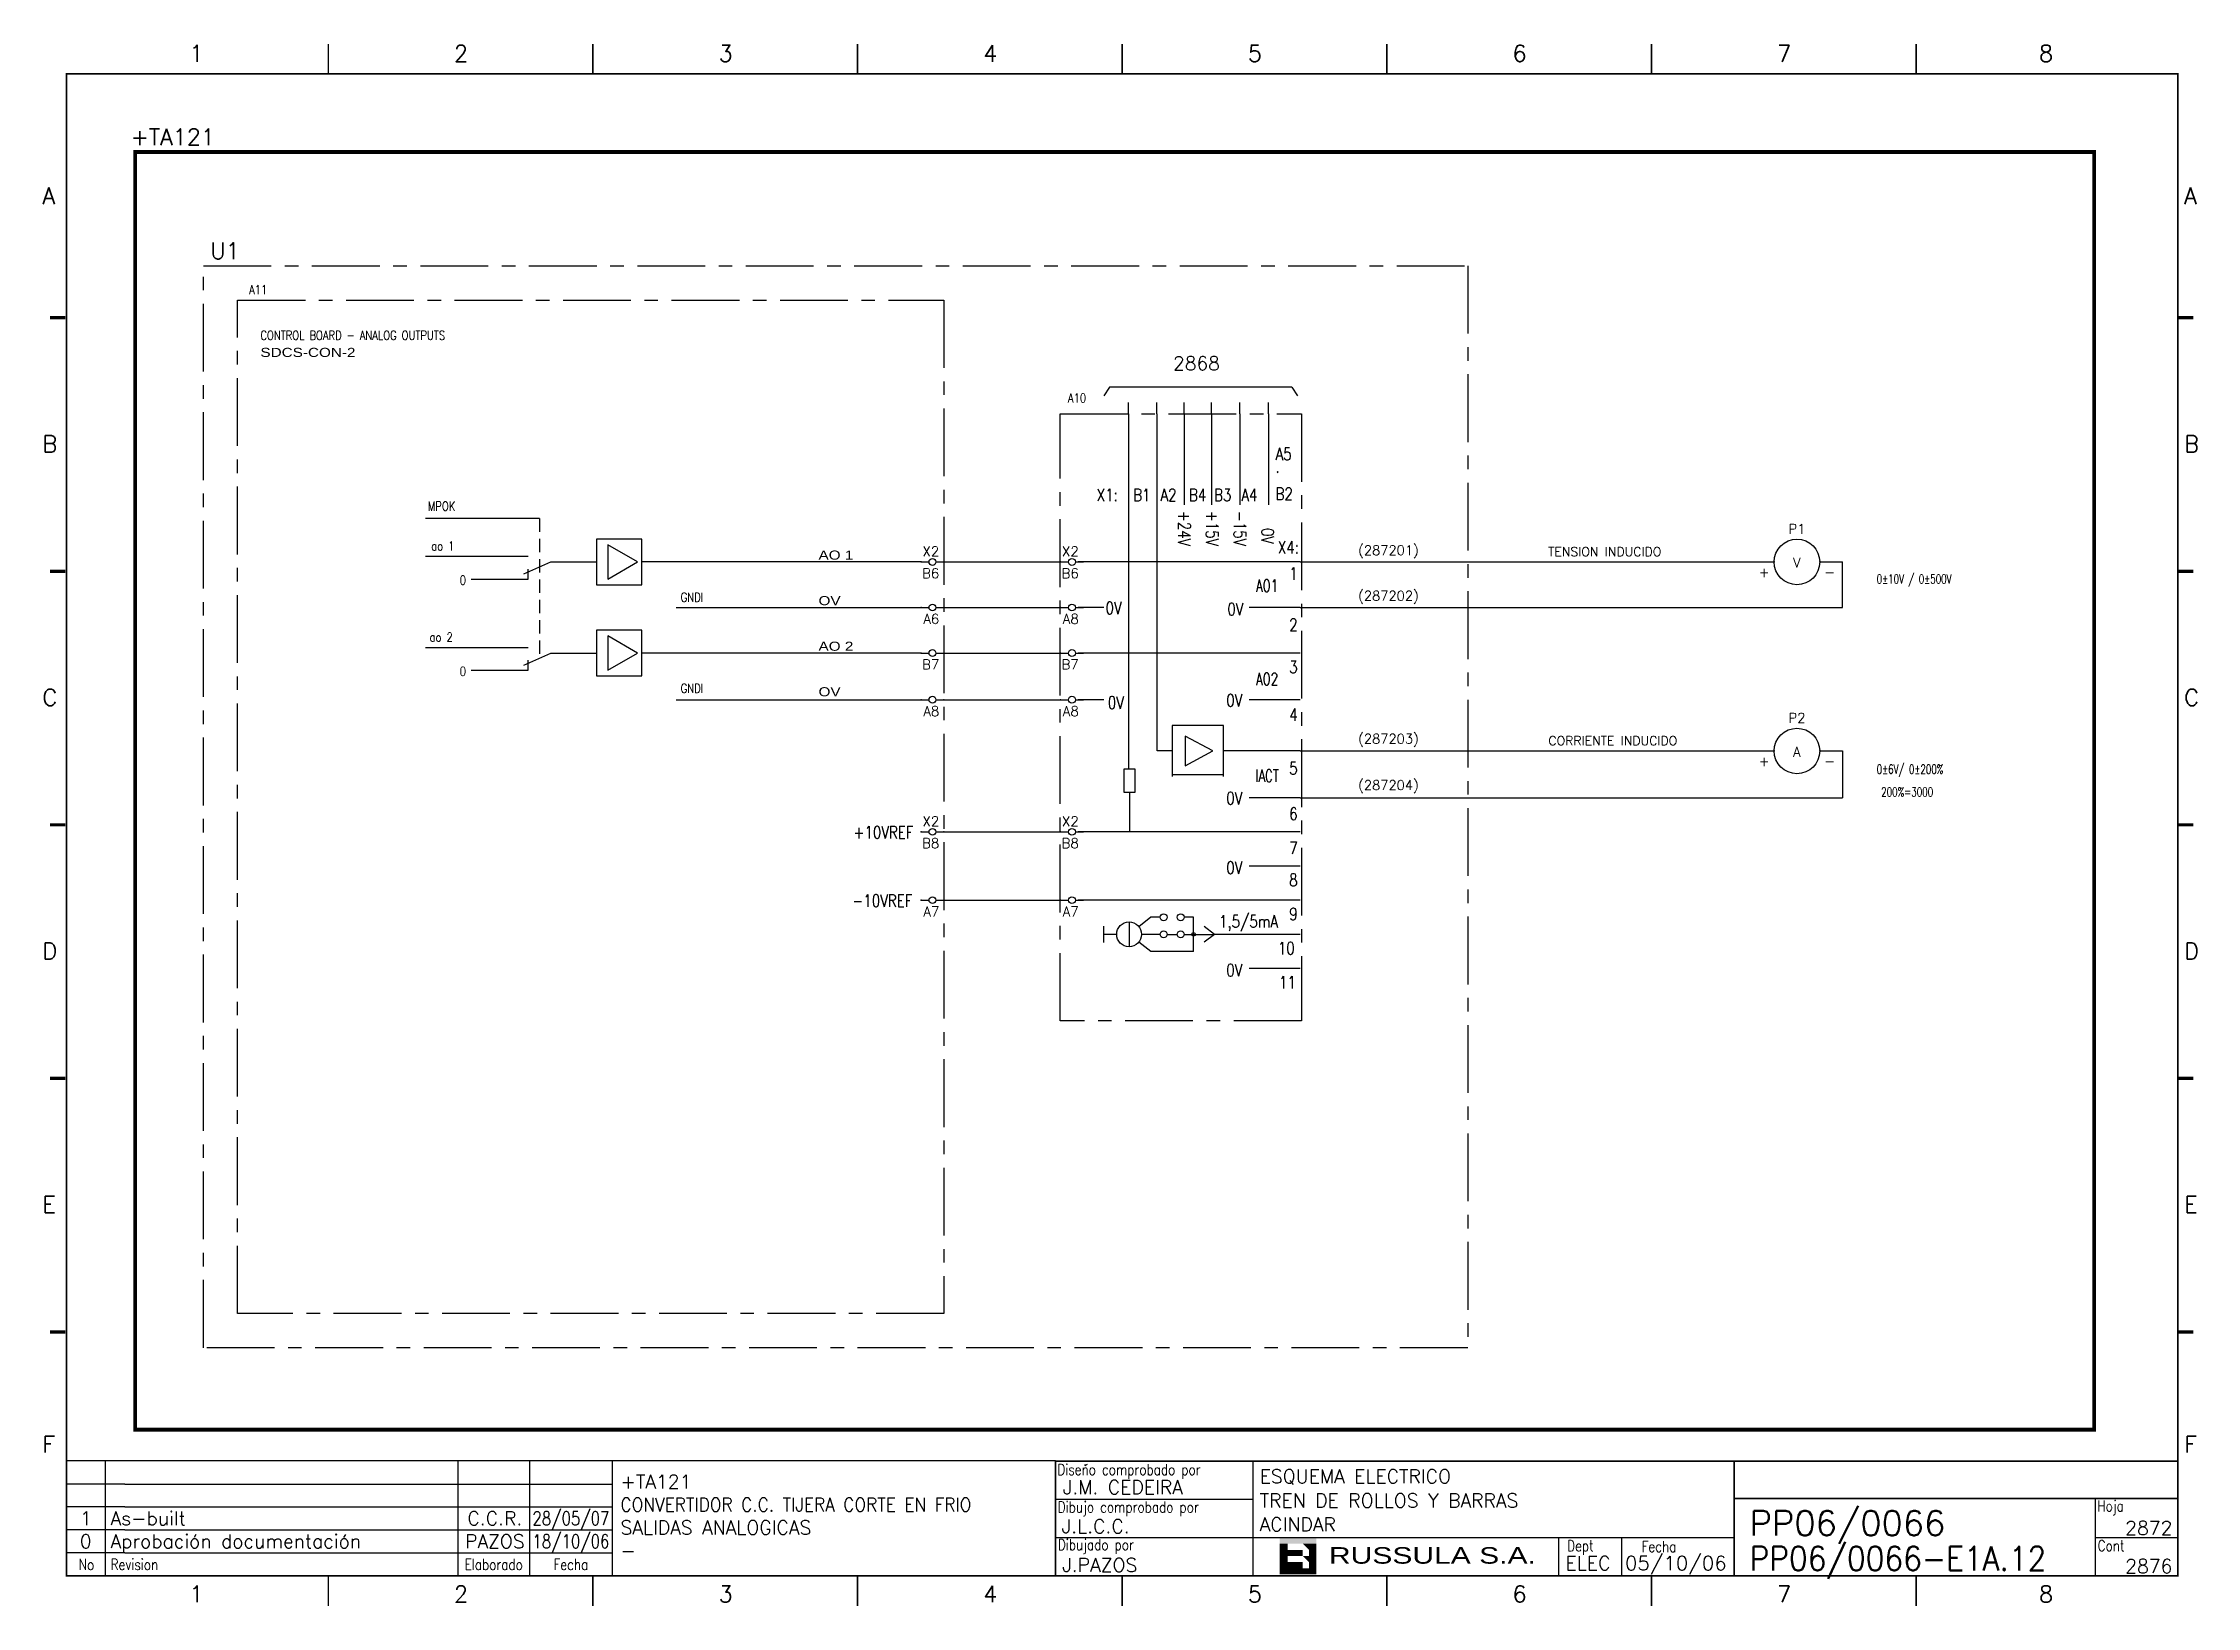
# Model space of a CAD drawing. Extents: x 415 to 812, y 5 to 293.
import ezdxf
from ezdxf.enums import TextEntityAlignment as Align

# ---------------------------------------------------------------- set-up
doc = ezdxf.new("R2010")
doc.units = 0
doc.header["$LTSCALE"] = 10
doc.header["$MEASUREMENT"] = 0
for name, pattern in [('CENTER', [2, 1.25, -0.25, 0.25, -0.25]), ('DASHDOT', [1, 0.5, -0.25, 0, -0.25]), ('HIDDEN', [0.375, 0.25, -0.125])]:
    doc.linetypes.add(name, pattern=pattern)
doc.layers.get('0').update_dxf_attribs({"linetype": 'CONTINUOUS'})
for name, color, linetype in [('$TYP', 7, 'CONTINUOUS'), ('1', 7, 'CONTINUOUS'), ('10', 5, 'CONTINUOUS'), ('2', 7, 'CONTINUOUS'), ('25', 3, 'CONTINUOUS'), ('25KT', 4, 'HIDDEN'), ('25PK', 4, 'CENTER'), ('35', 2, 'CONTINUOUS'), ('8', 1, 'CONTINUOUS'), ('9', 6, 'CONTINUOUS'), ('DIBUJO', 7, 'CONTINUOUS'), ('NODE', 7, 'CONTINUOUS')]:
    doc.layers.add(name, color=color, linetype=linetype)
doc.styles.add('ABBSTYLE', font='ROMANS.SHX', dxfattribs={"width": 0.8})
doc.styles.add('HELV', font='HELV.SHX')
doc.styles.add('HELVETICA', font='HELV.SHX')
doc.styles.add('LABEL', font='SIMPLEX', dxfattribs={"width": 0.8, "height": 4})
doc.styles.add('ROMANS', font='ROMANS.SHX')
doc.styles.get("Standard").update_dxf_attribs({"font": 'simplex'})

# ---------------------------------------------------------------- blocks, each defined once
blk = doc.blocks.new('NOD', base_point=(237.5, 170))
at = {"layer": 'NODE'}
blk.add_point((237.5, 170), dxfattribs=at)
blk = doc.blocks.new('$$PLR12C')
for p, q in [((-2.5, 0), (-0.75, 0)), ((0.75, 0), (2.5, 0))]:
    blk.add_line(p, q)
at = {"layer": '2'}
blk.add_circle((0, 0), 0.75, dxfattribs=at)
for p in [(-2.5, 0), (2.5, 0)]:
    blk.add_blockref('NOD', p, dxfattribs=at)
at = {"layer": '8'}
blk.add_attdef('*A', text='', height=2.15, dxfattribs=at).set_placement((1.5, -3.575), align=Align.RIGHT)
at = {"layer": '9'}
blk.add_attdef('ID', text='', height=2.15, dxfattribs=at).set_placement((1.5, 1.25), align=Align.RIGHT)
blk = doc.blocks.new('AMP')
at = {"layer": '35'}
for p, q in [((0, 5), (0, -5)), ((10, 5), (0, 5)), ((10, -5), (10, 5)), ((0, -5), (10, -5))]:
    blk.add_line(p, q, dxfattribs=at)
blk.add_lwpolyline([(7.5, -3.75), (7.5, 3.75), (1, 0)], close=True, dxfattribs=at)
blk = doc.blocks.new('newcajec')
at = {"layer": '1'}
for p, q in [((179.4, 20.85), (0.13, 20.85)), ((7, 20.85), (7, 0)), ((71, 20.85), (71, 0)), ((84, 20.85), (84, 0.09)), ((99, 20.85), (99, 0)), ((184.64, 20.18), (184.81, 20.01)), ((184.81, 20.01), (185.18, 20.25)), ((215.2, 20.8), (215.2, 0)), ((10.6, 16.64), (0, 16.64)), ((10.6, 16.64), (99, 16.64)), ((10.6, 12.48), (0, 12.48)), ((10.6, 12.48), (99, 12.48)), ((179.4, 13.87), (215.2, 13.87)), ((368, 14.06), (368, 0)), ((10.6, 8.32), (0, 8.32)), ((10.6, 8.32), (99, 8.32)), ((10.6, 4.16), (0, 4.16)), ((10.6, 4.16), (99, 4.16)), ((179.4, 6.93), (267.63, 6.93)), ((267.63, 6.93), (302.5, 6.93)), ((270.63, 6.91), (270.63, 0)), ((282.07, 6.93), (282.07, 0)), ((368, 6.93), (383, 6.93))]:
    blk.add_line(p, q, dxfattribs=at)
for points in [[(47.5, 272.5, 0.3, 0.3, 0), (47.5, 277.91, 0.3, 0.3, 0)], [(95.5, 272.5, 0.3, 0.3, 0), (95.5, 277.91, 0.3, 0.3, 0)], [(143.5, 272.5, 0.3, 0.3, 0), (143.5, 277.91, 0.3, 0.3, 0)], [(191.5, 272.5, 0.3, 0.3, 0), (191.5, 277.91, 0.3, 0.3, 0)], [(239.5, 272.5, 0.3, 0.3, 0), (239.5, 277.91, 0.3, 0.3, 0)], [(287.5, 272.5, 0.3, 0.3, 0), (287.5, 277.91, 0.3, 0.3, 0)], [(335.5, 272.5, 0.3, 0.3, 0), (335.5, 277.91, 0.3, 0.3, 0)], [(-2.99, 228.23, 0.6, 0.6, 0), (-0.18, 228.23, 0.6, 0.6, 0)], [(383.01, 228.23, 0.6, 0.6, 0), (385.82, 228.23, 0.6, 0.6, 0)], [(-2.99, 182.23, 0.6, 0.6, 0), (-0.18, 182.23, 0.6, 0.6, 0)], [(383.01, 182.23, 0.6, 0.6, 0), (385.82, 182.23, 0.6, 0.6, 0)], [(-2.99, 136.23, 0.6, 0.6, 0), (-0.18, 136.23, 0.6, 0.6, 0)], [(383.01, 136.23, 0.6, 0.6, 0), (385.82, 136.23, 0.6, 0.6, 0)], [(-2.99, 90.23, 0.6, 0.6, 0), (-0.18, 90.23, 0.6, 0.6, 0)], [(383.01, 90.23, 0.6, 0.6, 0), (385.82, 90.23, 0.6, 0.6, 0)], [(-2.99, 44.23, 0.6, 0.6, 0), (-0.18, 44.23, 0.6, 0.6, 0)], [(383.01, 44.23, 0.6, 0.6, 0), (385.82, 44.23, 0.6, 0.6, 0)], [(383, 20.8, 0.3, 0.3, 0), (179.4, 20.8, 0.3, 0.3, 0), (179.4, 0, 0.3, 0.3, 0)], [(302.5, 20.8, 0.3, 0.3, 0), (302.5, 0, 0.3, 0.3, 0)], [(302.5, 14, 0.3, 0.3, 0), (383, 14, 0.3, 0.3, 0)], [(47.5, -5.5, 0.3, 0.3, 0), (47.5, -0.09, 0.3, 0.3, 0)], [(95.5, -5.5, 0.3, 0.3, 0), (95.5, -0.09, 0.3, 0.3, 0)], [(143.5, -5.5, 0.3, 0.3, 0), (143.5, -0.09, 0.3, 0.3, 0)], [(191.5, -5.5, 0.3, 0.3, 0), (191.5, -0.09, 0.3, 0.3, 0)], [(239.5, -5.5, 0.3, 0.3, 0), (239.5, -0.09, 0.3, 0.3, 0)], [(287.5, -5.5, 0.3, 0.3, 0), (287.5, -0.09, 0.3, 0.3, 0)], [(335.5, -5.5, 0.3, 0.3, 0), (335.5, -0.09, 0.3, 0.3, 0)]]:
    blk.add_lwpolyline(points, format="xyseb", dxfattribs=at)
at = {"layer": '1', "const_width": 0.3}
blk.add_lwpolyline([(0, 0), (0, 272.5), (383, 272.5), (383, 0)], close=True, dxfattribs=at)
at = {"layer": '2', "color": 14}
for p, q in [((221.42, 4.69), (221.42, 5.81)), ((221.42, 2.47), (221.42, 3.58))]:
    blk.add_line(p, q, dxfattribs=at)
for points in [[(220.05, 5.81), (220.05, 6.92), (226.74, 5.81), (226.74, 6.92)], [(221.42, 2.47), (220.05, 2.47), (221.42, 5.81), (220.05, 5.81)], [(221.42, 4.69), (224.25, 4.69), (221.42, 3.58), (224.25, 3.58)], [(224.25, 5.81), (225.37, 5.81), (225.37, 4.69)], [(225.37, 5.81), (226.74, 5.81), (225.37, 1.35), (226.74, 1.35)], [(224.25, 0.24), (224.25, 2.47), (220.05, 0.24), (220.05, 2.47)], [(224.25, 3.58), (225.37, 3.58), (225.37, 2.47)], [(226.74, 1.35), (226.74, 0.24), (224.25, 1.35), (224.25, 0.24)]]:
    blk.add_solid(points, dxfattribs=at)
at = {"layer": '1', "style": 'ROMANS'}
for s, p in [('1', (22.29, 274.68)), ('2', (70.29, 274.68)), ('3', (118.29, 274.68)), ('4', (166.29, 274.68)), ('5', (214.29, 274.68)), ('6', (262.29, 274.68)), ('7', (310.29, 274.68)), ('8', (357.79, 274.68)), ('A', (-4.37, 248.84)), ('A', (384.13, 248.84)), ('B', (-4.37, 203.84)), ('B', (384.13, 203.84)), ('C', (-4.37, 157.84)), ('C', (384.13, 157.84)), ('D', (-4.37, 111.84)), ('D', (384.13, 111.84)), ('E', (-4.37, 65.84)), ('E', (384.13, 65.84)), ('F', (-4.37, 22.34)), ('F', (384.13, 22.34)), ('1', (22.29, -4.82)), ('2', (70.29, -4.82)), ('3', (118.29, -4.82)), ('4', (166.29, -4.82)), ('5', (214.29, -4.82)), ('6', (262.29, -4.82)), ('7', (310.29, -4.82)), ('8', (357.79, -4.82))]:
    blk.add_text(s, height=3, dxfattribs=at).set_placement(p)
at = {"layer": '1', "style": 'LABEL', "width": 0.8}
for s, p in [('Diseno comprobado por', (179.73, 18.27)), ('Dibujo comprobado por', (179.81, 11.47)), ('Hoja', (368.38, 11.66)), ('Dibujado por', (179.83, 4.64)), ('Fecha', (285.71, 4.3)), ('Cont', (368.43, 4.46)), ('No', (2.23, 1.05)), ('Revision', (8, 1.05))]:
    blk.add_text(s, height=2, dxfattribs=at).set_placement(p)
for s, p in [('Dept', (274.61, 4.44)), ('Elaborado', (77.5, 1.05)), ('Fecha', (91.5, 1.05))]:
    blk.add_text(s, height=2, dxfattribs=at).set_placement(p, align=Align.CENTER)
at = {"layer": '10', "style": 'ROMANS'}
for tag, p in [('REV41', (3.5, 18.74)), ('REV43', (77.7, 18.74)), ('REV31', (3.5, 14.58)), ('REV33', (77.7, 14.58)), ('REV21', (3.5, 10.42)), ('REV23', (77.7, 10.42)), ('REV11', (3.5, 6.27)), ('REV13', (77.7, 6.27))]:
    blk.add_attdef(tag, text='', height=2.5, dxfattribs=at).set_placement(p, align=Align.MIDDLE)
for tag, p, height in [('REV42', (8, 17.49), 2.5), ('REV32', (8, 13.33), 2.5), ('SHEETNAME1', (100.5, 15.83), 2.5), ('DESIGNCHECK', (180.74, 14.83), 2.5), ('DOCUMENTTYPE', (216.43, 16.8), 2.5), ('NOTA', (305.32, 15.8), 3), ('SHEETNAME2', (100.5, 11.67), 2.5), ('OBJECT', (216.43, 12.4), 2.5), ('ORDER', (305.32, 7.3), 4.5), ('REV22', (8, 9.17), 2.5), ('SHEETNAME3', (100.5, 7.51), 2.5), ('DRAWINGCHECK', (180.53, 7.71), 2.5), ('CUSTOMER', (216.43, 8.08), 2.5), ('REV12', (8, 5.01), 2.5), ('SHEETNAME4', (100.5, 3.35), 2.5), ('DOCUMENT_ID', (305.32, 0.93), 4.4), ('USER', (180.63, 0.71), 2.5), ('DEPARTMENT', (271.93, 1.05), 2.5)]:
    blk.add_attdef(tag, p, '', height=height, dxfattribs=at)
for tag, width, p, p2 in [('REV44', 1.221199, (84.53, 17.49), (98.48, 17.49)), ('REV34', 1.221199, (84.53, 13.33), (98.48, 13.33)), ('REV24', 1.221199, (84.53, 9.17), (98.48, 9.17)), ('REV14', 1.221199, (84.53, 5.01), (98.48, 5.01)), ('CREATED2', 7.039915, (282.71, 1.05), (301.14, 1.05))]:
    blk.add_attdef(tag, text='', height=2.5, dxfattribs=dict(at, width=width)).set_placement(p, p2, align=Align.FIT)
for tag, p in [('SHEET', (382, 7.43)), ('NEXTSHEET', (382, 0.5))]:
    blk.add_attdef(tag, text='', height=2.5, dxfattribs=at).set_placement(p, align=Align.RIGHT)
at = {"layer": 'DIBUJO', "color": 14, "style": 'HELVETICA', "width": 1.3}
blk.add_text('RUSSULA S.A.', height=3, dxfattribs=at).set_placement((229, 2.19))
blk = doc.blocks.new('$080101')
at = {"layer": '2'}
blk.add_circle((5, 0), 5, dxfattribs=at)
for p in [(0, 0), (10, 0)]:
    blk.add_blockref('NOD', p, dxfattribs=at)
at = {"layer": '$TYP', "flags": 3}
blk.add_attdef('TYP', text='', height=2.15, dxfattribs=at).set_placement((5, -8.75), align=Align.CENTER)
at = {"layer": '8'}
blk.add_attdef('1A', text='', height=2.15, dxfattribs=at).set_placement((-1, -3.325), align=Align.RIGHT)
blk.add_attdef('2A', (11, -3.325), '', height=2.15, dxfattribs=at)
at = {"layer": '9'}
for tag, p in [('ID', (5, 6.175)), ('FUNK', (5, -1.25))]:
    blk.add_attdef(tag, text='', height=2.15, dxfattribs=at).set_placement(p, align=Align.CENTER)

msp = doc.modelspace()

# ---------------------------------------------------------------- linework, layer by layer
at = {"layer": '2', "color": 3}
for p, q in [((615.2, 224.85), (615.2, 226.95)), ((620.45, 224.85), (620.45, 226.95)), ((625.49, 224.85), (625.49, 226.95)), ((630.53, 224.85), (630.53, 226.95)), ((635.78, 224.85), (635.78, 226.95)), ((641.03, 224.85), (641.03, 226.95)), ((615.2, 224.85), (615.2, 159.33)), ((620.45, 224.85), (620.45, 162.69)), ((625.49, 224.85), (625.49, 208.05)), ((630.53, 224.85), (630.53, 208.05)), ((635.78, 224.85), (635.78, 208.05)), ((641.03, 224.85), (641.03, 208.05))]:
    msp.add_line(p, q, dxfattribs=at)
at = {"layer": '2', "color": 4, "linetype": 'CENTER'}
for p, q in [((602.6, 224.85), (647.12, 224.85)), ((602.6, 112.92), (602.6, 224.85)), ((647.12, 224.85), (647.12, 112.92)), ((647.12, 112.92), (602.6, 112.92))]:
    msp.add_line(p, q, dxfattribs=at)
at = {"layer": '2', "color": 7}
for p, q in [((580.13, 197.55), (602.7, 197.55)), ((646.91, 197.55), (734.27, 197.55)), ((742.67, 197.55), (746.87, 197.55)), ((746.87, 189.15), (746.87, 197.55)), ((580.13, 189.15), (602.7, 189.15)), ((646.91, 189.15), (746.87, 189.15)), ((580.13, 180.75), (602.7, 180.75)), ((580.13, 172.14), (602.7, 172.14)), ((646.91, 162.69), (690.13, 162.69)), ((690.13, 162.69), (734.27, 162.69)), ((742.67, 162.69), (746.87, 162.69)), ((746.87, 162.69), (746.87, 154.08)), ((646.91, 154.08), (746.87, 154.08)), ((580.13, 147.78), (602.7, 147.78)), ((580.13, 135.18), (602.7, 135.18))]:
    msp.add_line(p, q, dxfattribs=at)
at = {"layer": '2', "color": 3, "linetype": 'DASHDOT'}
msp.add_lwpolyline([(432.08, 273.15, 0.706, 0.706, 0), (793.28, 273.15, 0.706, 0.706, 0), (793.28, 37.53, 0.706, 0.706, 0), (432.08, 37.53, 0.706, 0.706, 0), (432.08, 273.15, 0.706, 0.706, 0)], format="xyseb", dxfattribs=at)
at = {"layer": '25'}
for p, q in [((611.73, 229.78), (610.68, 228.21)), ((645.33, 229.78), (611.73, 229.78)), ((645.33, 229.78), (646.38, 228.21)), ((646.91, 197.55), (605.96, 197.55)), ((610.68, 189.15), (605.96, 189.15)), ((646.91, 189.15), (637.46, 189.15)), ((646.91, 180.75), (605.96, 180.75)), ((610.68, 172.14), (605.96, 172.14)), ((646.91, 172.14), (637.46, 172.14)), ((623.28, 167.41), (623.28, 157.96)), ((632.73, 167.41), (623.28, 167.41)), ((632.73, 157.96), (632.73, 167.41)), ((625.65, 165.44), (625.65, 159.93)), ((630.76, 162.69), (625.65, 165.44)), ((614.42, 159.37), (616.39, 159.37)), ((614.42, 155.04), (614.42, 159.37)), ((616.39, 159.37), (616.39, 155.04)), ((623.28, 162.69), (620.53, 162.69)), ((625.65, 159.93), (630.76, 162.69)), ((646.91, 162.69), (632.73, 162.69)), ((616.39, 155.04), (614.42, 155.04)), ((615.41, 155.04), (615.41, 147.78)), ((623.28, 158.38), (632.73, 158.38)), ((646.91, 154.08), (637.46, 154.08)), ((646.91, 147.78), (605.96, 147.78)), ((646.91, 141.48), (637.46, 141.48)), ((646.91, 135.18), (605.96, 135.18)), ((615.34, 131.17), (615.34, 126.59)), ((619.35, 132.03), (617.14, 130.29)), ((621.08, 132.03), (619.35, 132.03)), ((627.22, 132.03), (625.49, 132.03)), ((627.22, 125.73), (627.22, 132.03)), ((610.62, 130.38), (610.62, 127.38)), ((613.05, 128.88), (610.62, 128.88)), ((619.35, 125.73), (617.14, 127.46)), ((621.08, 128.88), (617.63, 128.88)), ((622.34, 128.88), (624.23, 128.88)), ((625.49, 128.88), (631.1, 128.88)), ((631.1, 128.88), (629.19, 130.35)), ((631.1, 128.88), (629.19, 127.41)), ((646.91, 128.88), (631.1, 128.88)), ((627.22, 125.73), (619.35, 125.73)), ((646.91, 122.58), (637.46, 122.58))]:
    msp.add_line(p, q, dxfattribs=at)
for centre, radius in [((615.34, 128.88), 2.29), ((621.71, 132.03), 0.63), ((624.86, 132.03), 0.63), ((621.71, 128.88), 0.63), ((624.86, 128.88), 0.63)]:
    msp.add_circle(centre, radius, dxfattribs=at)
at = {"layer": '25KT', "color": 7}
msp.add_line((506.63, 205.58), (506.63, 179.7), dxfattribs=at)
at = {"layer": '25PK'}
for p, q in [((444.68, 252.15), (677.78, 252.15)), ((444.68, 52.65), (444.68, 252.15)), ((677.78, 252.15), (677.78, 52.65)), ((450.98, 58.95), (450.98, 245.85)), ((450.98, 245.85), (581.18, 245.85)), ((581.18, 245.85), (581.18, 58.95)), ((581.18, 58.95), (450.98, 58.95)), ((677.78, 52.65), (444.68, 52.65))]:
    msp.add_line(p, q, dxfattribs=at)
at = {"layer": '35', "color": 7}
for p, q in [((506.63, 205.58), (485.63, 205.58)), ((485.63, 198.6), (504.53, 198.6)), ((503.73, 195.34), (508.73, 197.55)), ((504.53, 194.4), (504.53, 196.23)), ((508.73, 197.55), (517.13, 197.55)), ((576.98, 197.55), (525.53, 197.55)), ((494.03, 194.4), (504.53, 194.4)), ((531.83, 189.15), (576.98, 189.15)), ((485.63, 181.8), (504.53, 181.8)), ((503.73, 178.54), (508.73, 180.75)), ((504.53, 177.6), (504.53, 179.43)), ((508.73, 180.75), (517.13, 180.75)), ((576.98, 180.75), (525.53, 180.75)), ((494.03, 177.6), (504.53, 177.6)), ((531.83, 172.14), (576.98, 172.14))]:
    msp.add_line(p, q, dxfattribs=at)
at = {"layer": '35'}
msp.add_circle((627.22, 128.88), 0.335, dxfattribs=at)

# ---------------------------------------------------------------- block references
at = {"layer": '2', "color": 7}
ref = msp.add_blockref('newcajec', (419.42, 10.6), dxfattribs=dict(at, xscale=1.016442892079965, yscale=1.016442892079993, zscale=1.01644289208))
ref.add_attrib('REV24', '28/05/07', dxfattribs={"layer": '10', "height": 2.541, "style": 'ROMANS', "width": 0.728168}).set_placement((505.33, 19.92), (519.52, 19.92), align=Align.FIT)
ref.add_attrib('SHEETNAME3', 'SALIDAS ANALOGICAS', (521.57, 18.22), dxfattribs={"layer": '10', "height": 2.5411, "style": 'ROMANS'})
ref.add_attrib('SHEETNAME2', 'CONVERTIDOR C.C. TIJERA CORTE EN FRIO', (521.57, 22.45), dxfattribs={"layer": '10', "height": 2.5411, "style": 'ROMANS', "width": 0.9})
ref.add_attrib('SHEETNAME1', '+TA121', (521.57, 26.68), dxfattribs={"layer": '10', "height": 2.541, "style": 'ROMANS'})
ref.add_attrib('USER', 'J.PAZOS', (603.02, 11.32), dxfattribs={"layer": '10', "height": 2.541, "style": 'ROMANS'})
ref.add_attrib('DRAWINGCHECK', 'J.L.C.C.', (602.92, 18.44), dxfattribs={"layer": '10', "height": 2.541, "style": 'ROMANS'})
ref.add_attrib('DESIGNCHECK', 'J.M. CEDEIRA', (603.13, 25.67), dxfattribs={"layer": '10', "height": 2.5411, "style": 'ROMANS'})
ref.add_attrib('REV22', 'As-built', (427.55, 19.92), dxfattribs={"layer": '10', "height": 2.541, "style": 'ROMANS'})
ref.add_attrib('REV12', 'Aprobación documentación', (427.55, 15.69), dxfattribs={"layer": '10', "height": 2.5411, "style": 'ROMANS'})
ref.add_attrib('REV21', '1', dxfattribs={"layer": '10', "height": 2.54, "style": 'ROMANS'}).set_placement((422.98, 21.19), align=Align.MIDDLE)
ref.add_attrib('REV11', '0', dxfattribs={"layer": '10', "height": 2.54, "style": 'ROMANS'}).set_placement((422.98, 16.96), align=Align.MIDDLE)
ref.add_attrib('SHEETNAME4', '-', (521.57, 14), dxfattribs={"layer": '10', "height": 2.54, "style": 'ROMANS'})
ref.add_attrib('REV14', '18/10/06', dxfattribs={"layer": '10', "height": 2.541, "style": 'ROMANS', "width": 0.728168}).set_placement((505.33, 15.69), (519.52, 15.69), align=Align.FIT)
ref.add_attrib('REV23', 'C.C.R.', dxfattribs={"layer": '10', "height": 2.541, "style": 'ROMANS'}).set_placement((498.4, 21.19), align=Align.MIDDLE)
ref.add_attrib('REV13', 'PAZOS', dxfattribs={"layer": '10', "height": 2.541, "style": 'ROMANS'}).set_placement((498.4, 16.96), align=Align.MIDDLE)
ref.add_attrib('DOCUMENT_ID', 'PP06/0066-E1A.12', (729.76, 11.55), dxfattribs={"layer": '10', "height": 4.4723, "style": 'ROMANS', "width": 0.9})
ref.add_attrib('ORDER', 'PP06/0066', (729.76, 18.02), dxfattribs={"layer": '10', "height": 4.574, "style": 'ROMANS'})
ref.add_attrib('CUSTOMER', 'ACINDAR', (639.41, 18.81), dxfattribs={"layer": '10', "height": 2.541, "style": 'ROMANS'})
ref.add_attrib('OBJECT', 'TREN DE ROLLOS Y BARRAS', (639.41, 23.2), dxfattribs={"layer": '10', "height": 2.5411, "style": 'ROMANS'})
ref.add_attrib('DOCUMENTTYPE', 'ESQUEMA ELECTRICO', (639.41, 27.67), dxfattribs={"layer": '10', "height": 2.5411, "style": 'ROMANS'})
ref.add_attrib('CREATED2', '05/10/06', dxfattribs={"layer": '10', "height": 2.541, "style": 'ROMANS', "width": 0.961976}).set_placement((706.77, 11.66), (725.51, 11.66), align=Align.FIT)
ref.add_attrib('DEPARTMENT', 'ELEC', (695.82, 11.66), dxfattribs={"layer": '10', "height": 2.541, "style": 'ROMANS'})
ref.add_attrib('NEXTSHEET', '2876', dxfattribs={"layer": '10', "height": 2.541, "style": 'ROMANS'}).set_placement((807.7, 11.1), align=Align.RIGHT)
ref.add_attrib('SHEET', '2872', dxfattribs={"layer": '10', "height": 2.541, "style": 'ROMANS'}).set_placement((807.7, 18.15), align=Align.RIGHT)
at = {"layer": '2', "color": 7, "yscale": 0.839999999999975, "zscale": 0.84}
for name, p, xscale, values in [('$080101', (734.27, 197.55), 0.8400000000000318, {'FUNK': 'V', 'ID': 'P1', '1A': '+', '2A': '-'}), ('$$PLR12C', (579.08, 197.55), 0.839999999999975, {'ID': 'X2', '*A': 'B6'}), ('$$PLR12C', (604.8, 197.55), 0.839999999999975, {'ID': 'X2', '*A': 'B6'}), ('$$PLR12C', (579.08, 189.15), 0.839999999999975, {'*A': 'A6'}), ('$$PLR12C', (604.8, 189.15), 0.839999999999975, {'*A': 'A8'}), ('$$PLR12C', (579.08, 180.75), 0.839999999999975, {'*A': 'B7'}), ('$$PLR12C', (604.8, 180.75), 0.839999999999975, {'*A': 'B7'}), ('$$PLR12C', (579.08, 172.14), 0.839999999999975, {'*A': 'A8'}), ('$$PLR12C', (604.8, 172.14), 0.839999999999975, {'*A': 'A8'}), ('$080101', (734.27, 162.69), 0.8400000000000318, {'FUNK': 'A', 'ID': 'P2', '1A': '+', '2A': '-'}), ('$$PLR12C', (579.08, 147.78), 0.839999999999975, {'ID': 'X2', '*A': 'B8'}), ('$$PLR12C', (604.8, 147.78), 0.839999999999975, {'ID': 'X2', '*A': 'B8'}), ('$$PLR12C', (579.08, 135.18), 0.839999999999975, {'*A': 'A7'}), ('$$PLR12C', (604.8, 135.18), 0.839999999999975, {'*A': 'A7'})]:
    msp.add_blockref(name, p, dxfattribs=dict(at, xscale=xscale)).add_auto_attribs(values)
at = {"layer": '35', "color": 7, "xscale": 0.839999999999975, "yscale": 0.839999999999975, "zscale": 0.84, "rotation": 180}
for p in [(525.53, 197.55), (525.53, 180.75)]:
    msp.add_blockref('AMP', p, dxfattribs=at)

# ---------------------------------------------------------------- texts
at = {"layer": '2', "color": 6}
for s, height, p in [('+TA121', 3.024, (431.24, 274.41)), ('U1', 3.024, (445.94, 253.41)), ('(287201)', 1.764, (657.57, 198.82)), ('(287202)', 1.764, (657.57, 190.44)), ('(287203)', 1.764, (657.57, 164.07)), ('(287204)', 1.764, (657.57, 155.52))]:
    msp.add_text(s, height=height, dxfattribs=at).set_placement(p)
at = {"layer": '2', "color": 7, "style": 'ROMANS'}
for s, height, p in [('2868', 2.52, (623.44, 232.93)), ('TENSION INDUCIDO', 1.68, (692.6, 198.6)), ('CORRIENTE INDUCIDO', 1.68, (692.65, 163.74))]:
    msp.add_text(s, height=height, dxfattribs=at).set_placement(p)
at = {"layer": '2', "color": 7, "style": 'ROMANS', "width": 0.7}
for s, p in [('0%%P10V / 0%%P500V', (753.17, 193.56)), ('0%%P6V/ 0%%P200%', (753.17, 158.49)), ('200%=3000', (754.01, 154.29))]:
    msp.add_text(s, height=1.68, dxfattribs=at).set_placement(p)
at = {"layer": '25'}
for s, height, style, width, p in [('A11', 1.68, 'ABBSTYLE', 0.8, (453.08, 246.9)), ('CONTROL BOARD - ANALOG OUTPUTS', 1.68, 'ABBSTYLE', 0.8, (455.18, 238.5)), ('SDCS-CON-2', 1.68, 'HELV', 1.2, (455.18, 235.35)), ('A10', 1.68, 'ABBSTYLE', 0.8, (604.07, 226.95)), ('A5', 2.268, 'ROMANS', 0.8, (642.34, 216.33)), ('X1:', 2.268, 'ROMANS', 0.8, (609.37, 208.77)), ('B1', 2.268, 'ROMANS', 0.8, (616.09, 208.77)), ('A2', 2.268, 'ROMANS', 0.8, (621.13, 208.77)), ('B4', 2.268, 'ROMANS', 0.8, (626.38, 208.77)), ('B3', 2.268, 'ROMANS', 0.8, (631, 208.77)), ('A4', 2.268, 'ROMANS', 0.8, (636.04, 208.77)), ('.', 2.27, 'ROMANS', 0.8, (642.34, 214.02)), ('B2', 2.268, 'ROMANS', 0.8, (642.34, 208.98)), ('MPOK', 1.68, 'ABBSTYLE', 0.8, (486.05, 207)), ('ao 1', 1.68, 'ABBSTYLE', 0.8, (486.68, 199.65)), ('AO 1', 1.68, 'HELV', 1.2, (558.08, 197.97)), ('X4:', 2.268, 'ROMANS', 0.8, (642.76, 199.11)), ('0', 1.68, 'ABBSTYLE', 0.8, (491.93, 193.35)), ('1', 2.27, 'ROMANS', 0.8, (644.86, 194.28)), ('GNDI', 1.68, 'ABBSTYLE', 0.8, (532.67, 190.2)), ('OV', 1.68, 'HELV', 1.2, (558.08, 189.57)), ('2', 2.27, 'ROMANS', 0.8, (644.86, 184.83)), ('ao 2', 1.68, 'ABBSTYLE', 0.8, (486.38, 182.85)), ('AO 2', 1.68, 'HELV', 1.2, (558.08, 181.17)), ('3', 2.27, 'ROMANS', 0.8, (644.86, 177.06)), ('0', 1.68, 'ABBSTYLE', 0.8, (491.93, 176.55)), ('GNDI', 1.68, 'ABBSTYLE', 0.8, (532.67, 173.4)), ('OV', 1.68, 'HELV', 1.2, (558.08, 172.77)), ('4', 2.27, 'ROMANS', 0.8, (644.86, 168.24)), ('5', 2.27, 'ROMANS', 0.8, (644.86, 158.37)), ('6', 2.27, 'ROMANS', 0.8, (644.86, 149.97)), ('7', 2.27, 'ROMANS', 0.8, (644.86, 143.67)), ('8', 2.27, 'ROMANS', 0.8, (644.86, 137.79)), ('1,5/5mA', 2.268, 'ROMANS', 0.8, (631.91, 130.13)), ('9', 2.27, 'ROMANS', 0.8, (644.86, 131.49)), ('10', 2.268, 'ROMANS', 0.8, (642.76, 125.19)), ('11', 2.268, 'ROMANS', 0.8, (642.97, 118.89))]:
    msp.add_text(s, height=height, dxfattribs=dict(at, style=style, width=width)).set_placement(p)
at = {"layer": '25', "style": 'ROMANS', "width": 0.8}
for s, p in [('+24V', (624.41, 206.96)), ('+15V', (629.53, 206.96)), ('-15V', (634.64, 206.96)), ('0V', (639.76, 203.81))]:
    msp.add_text(s, height=2.268, rotation=270, dxfattribs=at).set_placement(p)
at = {"layer": '25', "style": 'ROMANS'}
for s, width, p in [('AO1', 0.7, (640.78, 192.05)), ('0V', 0.8, (612.47, 187.92)), ('0V', 0.8, (634.94, 187.71)), ('AO2', 0.7, (640.78, 174.83)), ('0V', 0.8, (612.89, 170.49)), ('0V', 0.8, (634.73, 170.91)), ('IACT', 0.7, (640.78, 156.98)), ('0V', 0.8, (634.73, 152.85)), ('+10VREF', 0.8, (570.05, 146.55)), ('0V', 0.8, (634.73, 140.04)), ('-10VREF', 0.8, (569.84, 133.95)), ('0V', 0.8, (634.73, 121.14))]:
    msp.add_text(s, height=2.268, dxfattribs=dict(at, width=width)).set_placement(p, align=Align.CENTER)

doc.saveas('drawing.dxf')
